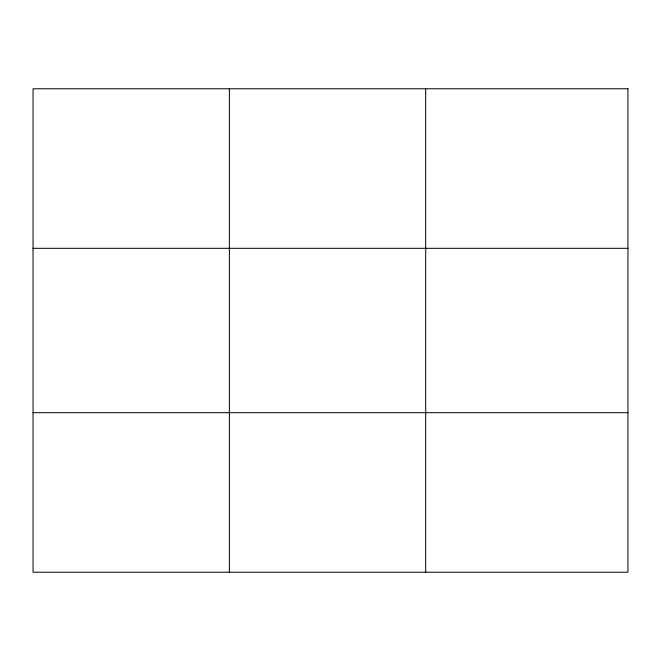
<?xml version="1.0" encoding="UTF-8"?>
<svg xmlns="http://www.w3.org/2000/svg" width="661" height="661" viewBox="0 0 661 661"><rect width="100%" height="100%" fill="white"/><g stroke="black" fill="none" stroke-linecap="round" stroke-linejoin="round"><path stroke-width="0.99" d="M229.367 572.228L229.367 88.772M425.684 572.228L425.684 88.772M33.05 248.313L627.95 248.313M33.05 412.687L627.95 412.687M627.95 88.772L627.95 572.228L33.05 572.228L33.05 88.772L627.95 88.772"/></g></svg>
